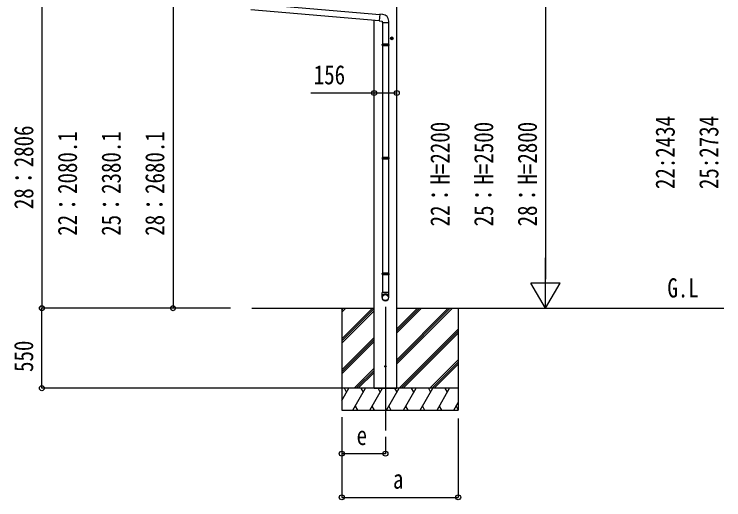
# Model space of a CAD drawing. Units: millimetres, scale not verified. Extents: x -16820 to 16820, y -11880 to 11880.
# Drawn here: x -13869 to -8996, y -7817 to -4479 of the extents above; entities that cross this region are included whole.
import ezdxf
from ezdxf.enums import TextEntityAlignment as Align

# ---------------------------------------------------------------- set-up
doc = ezdxf.new("R2010")
doc.units = ezdxf.units.MM
doc.header["$LTSCALE"] = 60
for name, color, linetype in [('0-2_USER1', 3, 'Continuous'), ('0-3_YKK_12', 2, 'Continuous'), ('0-4_YKK_13', 4, 'Continuous'), ('0-5_YKK_A1', 4, 'Continuous'), ('0-6_YKK_D', 6, 'Continuous')]:
    doc.layers.add(name, color=color, linetype=linetype)
doc.styles.add('ＭＳ ゴシック', font='')
doc.styles.get('ＭＳ ゴシック').set_extended_font_data('MS Gothic')

msp = doc.modelspace()

# ---------------------------------------------------------------- linework, layer by layer
at = {"layer": '0-3_YKK_12'}
msp.add_line((-11319.92, -6490.79), (-11319.92, -7341.03), dxfattribs=at)
at = {"layer": '0-4_YKK_13'}
for p, q in [((-12239.78, -4404.8), (-11359.01, -4481.86)), ((-12243.44, -4446.64), (-11362.67, -4523.7)), ((-11338, -4481.69), (-11358.84, -4479.86)), ((-11296.92, -4537.43), (-11296.92, -4526.51)), ((-11342.92, -4537.43), (-11296.92, -4537.43)), ((-11340.92, -4537.43), (-11340.92, -4684.41)), ((-11298.92, -4537.43), (-11298.92, -4684.41)), ((-11342.92, -4686.41), (-11341.92, -4684.41)), ((-11296.92, -4686.41), (-11342.92, -4686.41)), ((-11296.92, -4694.41), (-11342.92, -4694.41)), ((-11297.92, -4684.41), (-11341.92, -4684.41)), ((-11297.92, -4696.41), (-11341.92, -4696.41)), ((-11340.92, -4696.41), (-11340.92, -5463.22)), ((-11298.92, -4696.41), (-11298.92, -5463.22)), ((-11296.92, -4686.41), (-11297.92, -4684.41)), ((-11296.92, -4694.41), (-11297.92, -4696.41)), ((-11296.92, -4686.41), (-11296.92, -4694.41)), ((-11342.92, -5465.22), (-11341.92, -5463.22)), ((-11296.92, -5465.22), (-11342.92, -5465.22)), ((-11296.92, -5473.22), (-11342.92, -5473.22)), ((-11297.92, -5463.22), (-11341.92, -5463.22)), ((-11297.92, -5475.22), (-11341.92, -5475.22)), ((-11340.92, -5475.22), (-11340.92, -6259.7)), ((-11298.92, -5475.22), (-11298.92, -6259.7)), ((-11296.92, -5465.22), (-11297.92, -5463.22)), ((-11296.92, -5473.22), (-11297.92, -5475.22)), ((-11296.92, -5465.22), (-11296.92, -5473.22)), ((-11342.92, -6261.7), (-11341.92, -6259.7)), ((-11296.92, -6261.7), (-11342.92, -6261.7)), ((-11296.92, -6269.7), (-11342.92, -6269.7)), ((-11297.92, -6259.7), (-11341.92, -6259.7)), ((-11297.92, -6271.7), (-11341.92, -6271.7)), ((-11340.92, -6271.7), (-11340.92, -6392.43)), ((-11298.92, -6271.7), (-11298.92, -6392.43)), ((-11296.92, -6261.7), (-11297.92, -6259.7)), ((-11296.92, -6269.7), (-11297.92, -6271.7)), ((-11296.92, -6261.7), (-11296.92, -6269.7)), ((-11342.92, -6426.57), (-11342.92, -6392.43)), ((-11296.92, -6392.43), (-11342.92, -6392.43)), ((-11296.92, -6426.57), (-11296.92, -6392.43))]:
    msp.add_line(p, q, dxfattribs=at)
for points in [[(-11358.84, -4479.86), (-11362.84, -4525.69), (-11342.92, -4527.43), (-11342.92, -4537.43)], [(-11342.92, -4686.41), (-11342.92, -4694.41), (-11341.92, -4696.41)], [(-11342.92, -5465.22), (-11342.92, -5473.22), (-11341.92, -5475.22)], [(-11342.92, -6261.7), (-11342.92, -6269.7), (-11341.92, -6271.7)]]:
    msp.add_lwpolyline(points, dxfattribs=at)
msp.add_circle((-11319.92, -6900), 4.5, dxfattribs=at)
msp.add_arc((-11341.92, -4526.51), 45, 0, 85, dxfattribs=at)
for centre, major_axis, ratio, start_param, end_param in [((-11319.92, -6424.83), (-23, 0), 0.996195, 3.1415927, 6.2831853), ((-11319.92, -6426.57), (-23, 0), 0.996195, 3.1415927, 6.2831853), ((-11319.92, -6426.57), (0, -23.43), 0.981806, 4.712389, 7.8539816)]:
    msp.add_ellipse(centre, major_axis=major_axis, ratio=ratio, start_param=start_param, end_param=end_param, dxfattribs=at)
msp.add_ellipse((-11319.92, -6426.57), major_axis=(21, 0), ratio=0.996195, dxfattribs=at)
at = {"layer": '0-5_YKK_A1'}
for p, q in [((-11397.67, -7050), (-11397.67, -4520.63)), ((-11266.17, -4644.55), (-11286.17, -4644.55)), ((-11276.17, -4637.05), (-11282.67, -4640.8)), ((-11282.67, -4640.8), (-11282.67, -4648.3)), ((-11282.67, -4648.3), (-11276.17, -4652.06)), ((-11276.17, -4654.55), (-11276.17, -4634.55)), ((-11269.67, -4640.8), (-11276.17, -4637.05)), ((-12236.67, -6500), (-11397.67, -6500)), ((-11619.92, -6500), (-11619.92, -7200)), ((-11619.92, -6711.23), (-11408.69, -6500)), ((-11619.92, -6527.38), (-11592.54, -6500)), ((-11619.92, -6513.24), (-11606.68, -6500)), ((-11619.92, -6725.37), (-11397.67, -6503.12)), ((-11619.92, -6739.51), (-11397.67, -6517.26)), ((-11242.17, -6500), (-8995.62, -6500)), ((-11242.17, -6882.26), (-10859.91, -6500)), ((-11242.17, -6853.98), (-10888.19, -6500)), ((-11242.17, -6868.12), (-10874.05, -6500)), ((-11242.17, -6670.13), (-11072.04, -6500)), ((-11242.17, -6655.99), (-11086.18, -6500)), ((-11242.17, -6641.85), (-11100.32, -6500)), ((-10819.92, -6500), (-10819.92, -7200)), ((-11226.06, -7050), (-10819.92, -6643.86)), ((-11211.92, -7050), (-10819.92, -6658)), ((-11197.78, -7050), (-10819.92, -6672.15)), ((-11619.92, -6923.36), (-11397.67, -6701.11)), ((-11619.92, -6937.5), (-11397.67, -6715.25)), ((-11619.92, -6951.64), (-11397.67, -6729.39)), ((-11013.93, -7050), (-10819.92, -6855.99)), ((-10999.79, -7050), (-10819.92, -6870.13)), ((-11534.43, -7050), (-11397.67, -6913.24)), ((-10985.64, -7050), (-10819.92, -6884.28)), ((-11520.29, -7050), (-11397.67, -6927.38)), ((-11506.14, -7050), (-11397.67, -6941.53)), ((-10819.92, -7050), (-11619.92, -7050)), ((-11619.92, -7133.83), (-11571.52, -7050)), ((-11586.52, -7075.98), (-11601.52, -7050)), ((-11542.65, -7200), (-11456.05, -7050)), ((-11471.05, -7075.98), (-11486.05, -7050)), ((-11427.18, -7200), (-11340.58, -7050)), ((-11355.58, -7075.98), (-11370.58, -7050)), ((-11311.71, -7200), (-11225.11, -7050)), ((-11240.11, -7075.98), (-11255.11, -7050)), ((-11196.24, -7200), (-11109.64, -7050)), ((-11124.64, -7075.98), (-11139.64, -7050)), ((-11080.77, -7200), (-10994.17, -7050)), ((-11024.17, -7050), (-11009.17, -7075.98)), ((-10965.3, -7200), (-10878.7, -7050)), ((-10893.7, -7075.98), (-10908.7, -7050)), ((-10849.83, -7200), (-10819.92, -7148.19)), ((-11619.92, -7200), (-10819.92, -7200)), ((-11527.66, -7174.02), (-11512.66, -7200)), ((-11412.18, -7174.02), (-11397.19, -7200)), ((-11296.71, -7174.02), (-11281.72, -7200)), ((-11181.25, -7174.02), (-11166.25, -7200)), ((-11065.78, -7174.02), (-11050.78, -7200)), ((-10950.3, -7174.02), (-10935.31, -7200)), ((-10834.83, -7174.02), (-10819.92, -7199.85))]:
    msp.add_line(p, q, dxfattribs=at)
for points in [[(-11397.67, -7050), (-11242.17, -7050), (-11242.17, -4171)], [(-11276.17, -4652.06), (-11269.67, -4648.3), (-11269.67, -4640.8)]]:
    msp.add_lwpolyline(points, dxfattribs=at)
for radius in [8.5, 7.7, 6.5]:
    msp.add_circle((-11276.17, -4644.55), radius, dxfattribs=at)
at = {"layer": '0-6_YKK_D'}
for p, q in [((-13678.51, -4294.04), (-13678.51, -6500)), ((-10219.92, -4300.2), (-10219.92, -4646.61)), ((-12778.51, -4419.91), (-12778.51, -6500)), ((-10219.92, -4500.2), (-10219.92, -6300)), ((-10219.92, -6500), (-10219.92, -6153.59)), ((-10219.92, -6500), (-10319.92, -6326.79)), ((-10119.92, -6326.79), (-10319.92, -6326.79)), ((-10219.92, -6500), (-10119.92, -6326.79)), ((-12384.04, -6500), (-13680.51, -6500)), ((-12384.04, -6500), (-13679.51, -6500)), ((-13679.51, -7050), (-13679.51, -6500)), ((-12384.04, -6500), (-12779.51, -6500)), ((-11620.92, -7050), (-13680.51, -7050)), ((-11619.92, -7250), (-11619.92, -7801)), ((-11619.92, -7250), (-11619.92, -7501)), ((-10819.92, -7257.45), (-10819.92, -7801)), ((-11319.92, -7384.76), (-11319.92, -7501)), ((-11319.92, -7500), (-11619.92, -7500)), ((-11619.92, -7800), (-10819.92, -7800))]:
    msp.add_line(p, q, dxfattribs=at)
msp.add_lwpolyline([(-11242.17, -5021.17), (-11397.67, -5021.17), (-11832.07, -5021.17)], dxfattribs=at)
for centre in [(-11397.67, -5021.17), (-11242.17, -5021.17), (-13679.51, -6500), (-13678.51, -6500), (-12778.51, -6500), (-13679.51, -7050), (-11619.92, -7500), (-11319.92, -7500), (-11619.92, -7800), (-10819.92, -7800)]:
    msp.add_circle(centre, 17, dxfattribs=at)

# ---------------------------------------------------------------- texts
at = {"layer": '0-2_USER1', "style": 'ＭＳ ゴシック', "width": 0.8}
msp.add_text('G.L', height=132, dxfattribs=at).set_placement((-9383, -6466), align=Align.BOTTOM_LEFT)
at = {"layer": '0-6_YKK_D', "style": 'ＭＳ ゴシック', "width": 0.8}
for s, p in [('156', (-11812.07, -5001.17)), ('e', (-11517.92, -7480)), ('a', (-11267.92, -7780))]:
    msp.add_text(s, height=132, dxfattribs=at).set_placement(p, align=Align.BOTTOM_LEFT)
for s, p in [('22:2434', (-9293.34, -5681.38)), ('25:2734', (-8993.34, -5681.38)), ('28：2806', (-13698.51, -5819.42)), ('22：H=2200', (-10839.92, -5937.7)), ('25：H=2500', (-10539.92, -5937.7)), ('28：H=2800', (-10239.92, -5937.7)), ('22：2080.1', (-13398.51, -6002.36)), ('25：2380.1', (-13098.51, -6002.36)), ('28：2680.1', (-12798.51, -6002.36)), ('550', (-13699.51, -6938.2))]:
    msp.add_text(s, height=132, rotation=90, dxfattribs=at).set_placement(p, align=Align.BOTTOM_LEFT)

doc.saveas('drawing.dxf')
